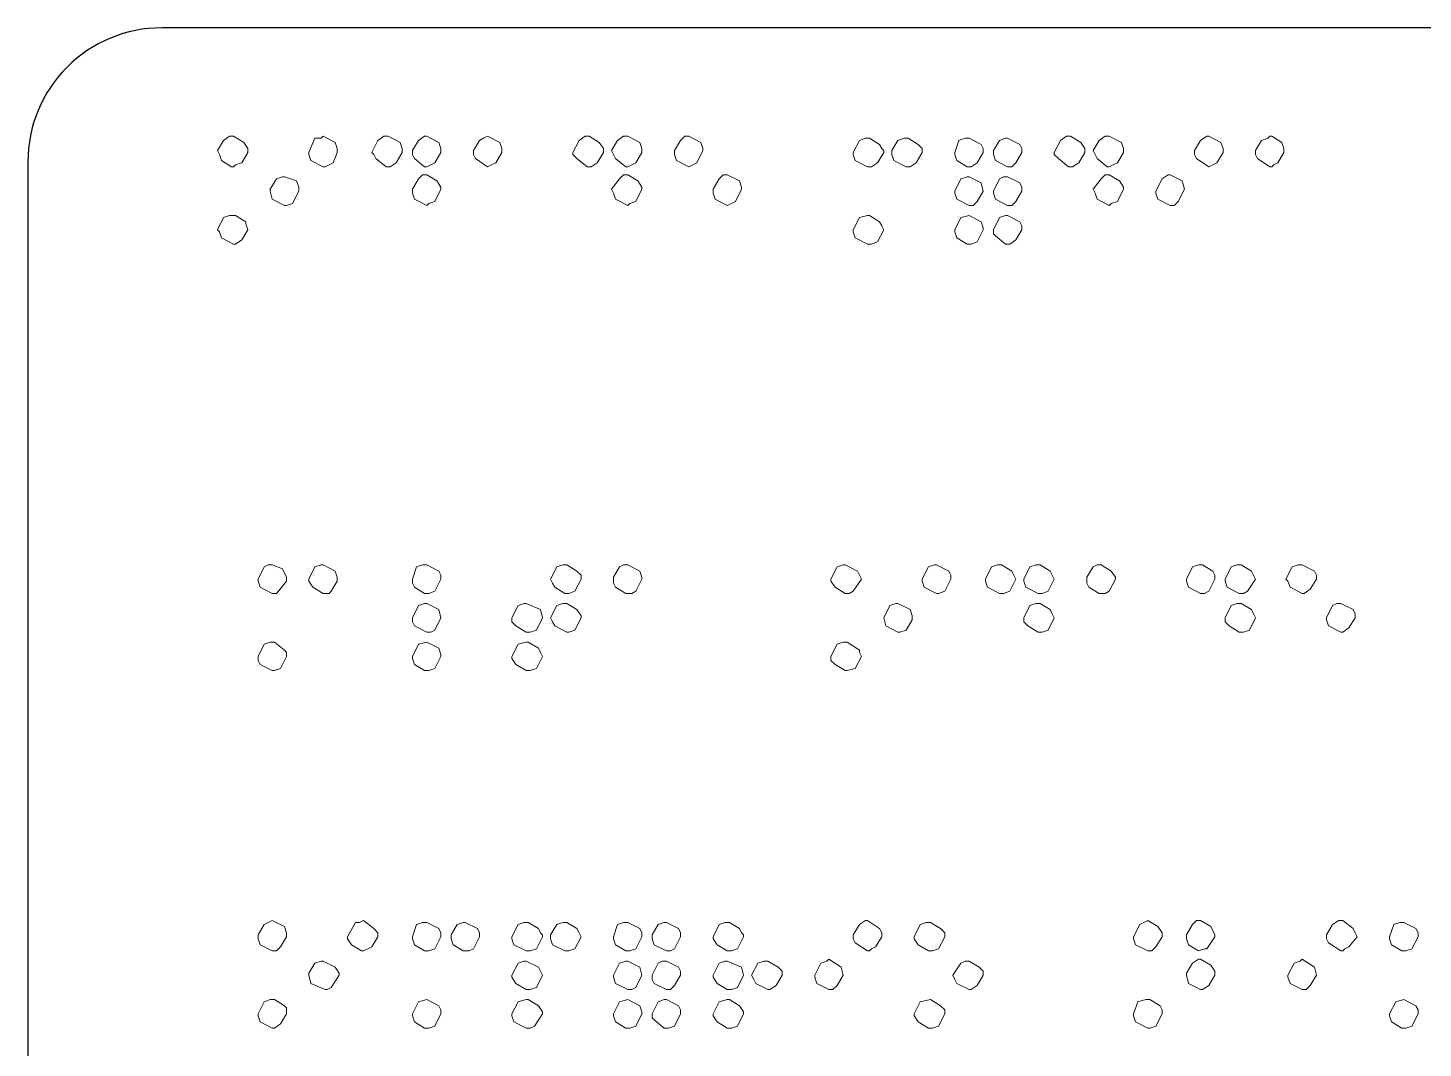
# Model space of a CAD drawing. Header units: millimetres. Extents: x 4903 to 8718, y 642 to 2401.
# Drawn here: x 6941.2 to 7045.4, y 867.2 to 943.4 of the extents above; entities that cross this region are included whole.
import ezdxf

# ---------------------------------------------------------------- set-up
doc = ezdxf.new("R2010")
doc.units = ezdxf.units.MM

msp = doc.modelspace()

# ---------------------------------------------------------------- linework, layer by layer
msp.add_lwpolyline([(6941.19, 933.42), (6941.19, 656.42, 0.414214), (6951.19, 646.42), (7351.19, 646.42, 0.414214), (7361.19, 656.42), (7361.19, 933.42, 0.414214), (7351.19, 943.42), (6951.19, 943.42, 0.414214)], format="xyb", close=True)
at = {"color": 139, "lineweight": 0}
for points in [[(6956.56, 935.32), (6956.26, 935.32), (6955.8, 935.01), (6955.35, 934.25), (6955.5, 933.95), (6955.65, 933.5), (6956.41, 933.04), (6956.56, 933.04), (6956.71, 933.19), (6957.17, 933.34), (6957.62, 934.1), (6957.62, 934.41), (6957.32, 934.86)], [(6963.24, 935.32), (6963.09, 935.17), (6962.63, 935.17), (6962.17, 934.1), (6962.17, 933.95), (6962.33, 933.5), (6963.24, 933.04), (6963.39, 933.04), (6964, 933.34), (6964.3, 934.1), (6964.3, 934.41), (6964.15, 934.86)], [(6968.09, 935.32), (6967.94, 935.32), (6967.79, 935.32), (6967.33, 935.01), (6966.88, 934.1), (6967.03, 933.95), (6967.18, 933.65), (6967.94, 933.04), (6968.24, 933.04), (6968.7, 933.34), (6969.15, 934.1), (6969.15, 934.25), (6969.15, 934.41), (6969, 934.86)], [(6970.98, 935.32), (6970.82, 935.32), (6970.37, 935.01), (6969.91, 934.25), (6969.91, 933.95), (6970.07, 933.65), (6970.82, 933.04), (6970.98, 933.04), (6971.28, 933.19), (6971.58, 933.34), (6972.04, 934.1), (6972.04, 934.41), (6971.89, 934.86)], [(6975.53, 935.32), (6975.53, 935.32), (6976.44, 934.86), (6976.59, 934.41), (6976.59, 934.1), (6976.14, 933.34), (6975.83, 933.19), (6975.53, 933.04), (6975.53, 933.04), (6975.53, 933.04), (6974.62, 933.65), (6974.47, 933.95), (6974.47, 934.1), (6974.47, 934.1), (6974.47, 934.25), (6974.92, 935.01), (6975.22, 935.17), (6975.53, 935.32), (6975.53, 935.32), (6975.53, 935.32)], [(6983.12, 935.32), (6982.96, 935.32), (6982.81, 935.32), (6982.36, 935.01), (6981.9, 934.1), (6981.9, 933.95), (6982.2, 933.65), (6982.96, 933.04), (6983.27, 933.04), (6983.72, 933.34), (6984.18, 934.1), (6984.18, 934.25), (6984.18, 934.41), (6983.87, 934.86)], [(6986, 935.32), (6985.69, 935.32), (6985.24, 935.01), (6984.78, 934.25), (6984.94, 933.95), (6985.09, 933.65), (6985.85, 933.04), (6986, 933.04), (6986.3, 933.19), (6986.61, 933.34), (6987.06, 934.1), (6987.06, 934.41), (6986.91, 934.86)], [(6990.55, 935.32), (6990.25, 935.32), (6989.94, 935.01), (6989.49, 934.25), (6989.49, 933.95), (6989.64, 933.5), (6990.55, 933.04), (6990.85, 933.19), (6991.16, 933.34), (6991.61, 934.25), (6991.61, 934.41), (6991.46, 934.86)], [(7004.06, 935.17), (7003.9, 935.17), (7003.75, 935.17), (7003.3, 935.01), (7002.84, 934.1), (7002.84, 933.95), (7002.99, 933.5), (7003.9, 933.04), (7004.21, 933.04), (7004.66, 933.34), (7005.12, 934.1), (7005.12, 934.25), (7004.97, 934.41), (7004.81, 934.71)], [(7006.94, 935.17), (7006.64, 935.17), (7006.18, 935.01), (7005.72, 934.25), (7005.72, 933.95), (7005.88, 933.5), (7006.79, 933.04), (7006.94, 933.04), (7007.09, 933.04), (7007.55, 933.34), (7008, 934.1), (7008, 934.41), (7007.7, 934.71)], [(7011.49, 935.17), (7011.49, 935.17), (7011.19, 935.17), (7010.73, 935.01), (7010.43, 934.1), (7010.43, 933.95), (7010.58, 933.5), (7011.34, 933.04), (7011.64, 933.04), (7012.1, 933.34), (7012.55, 934.1), (7012.55, 934.25), (7012.55, 934.41), (7012.4, 934.71)], [(7014.37, 935.17), (7014.22, 935.17), (7013.77, 935.01), (7013.31, 934.25), (7013.31, 933.95), (7013.46, 933.5), (7014.37, 933.04), (7014.37, 933.04), (7014.68, 933.04), (7014.98, 933.34), (7015.44, 934.1), (7015.44, 934.41), (7015.28, 934.71)], [(7019.08, 935.32), (7018.93, 935.32), (7018.77, 935.32), (7018.32, 935.01), (7017.86, 934.1), (7017.86, 933.95), (7018.17, 933.65), (7018.93, 933.04), (7019.23, 933.04), (7019.69, 933.34), (7020.14, 934.1), (7020.14, 934.25), (7020.14, 934.41), (7019.84, 934.86)], [(7021.96, 935.32), (7021.66, 935.32), (7021.2, 935.01), (7020.75, 934.25), (7020.9, 933.95), (7021.05, 933.65), (7021.81, 933.04), (7021.96, 933.04), (7022.26, 933.19), (7022.57, 933.34), (7023.02, 934.1), (7023.02, 934.41), (7022.87, 934.86)], [(7029.4, 935.32), (7029.25, 935.32), (7028.79, 935.01), (7028.33, 934.25), (7028.33, 933.95), (7028.49, 933.65), (7029.4, 933.04), (7029.4, 933.04), (7029.7, 933.19), (7030, 933.34), (7030.46, 934.1), (7030.46, 934.41), (7030.31, 934.86)], [(7033.95, 935.32), (7034.1, 935.32), (7034.86, 934.86), (7035.01, 934.41), (7035.01, 934.1), (7034.56, 933.34), (7034.25, 933.19), (7034.1, 933.04), (7034.1, 933.04), (7033.95, 933.04), (7033.04, 933.65), (7032.89, 933.95), (7032.89, 934.1), (7032.89, 934.1), (7032.89, 934.25), (7033.34, 935.01), (7033.8, 935.17), (7033.95, 935.32), (7033.95, 935.32), (7033.95, 935.32)], [(6960.35, 932.28), (6960.2, 932.28), (6959.75, 932.13), (6959.29, 931.37), (6959.29, 931.22), (6959.44, 930.61), (6960.35, 930.16), (6960.51, 930.16), (6960.96, 930.31), (6961.42, 931.22), (6961.42, 931.52), (6961.26, 931.98)], [(6970.98, 932.43), (6970.67, 932.43), (6970.37, 932.13), (6969.91, 931.37), (6969.91, 931.37), (6969.91, 931.07), (6970.07, 930.61), (6970.98, 930.16), (6971.13, 930.31), (6971.58, 930.46), (6972.04, 931.37), (6972.04, 931.52), (6971.73, 931.98)], [(6986, 932.43), (6985.69, 932.43), (6985.39, 932.13), (6984.78, 931.37), (6984.78, 931.37), (6984.94, 931.07), (6985.09, 930.61), (6986, 930.16), (6986.15, 930.31), (6986.61, 930.46), (6987.06, 931.37), (6987.06, 931.52), (6986.76, 931.98)], [(6993.43, 932.43), (6993.13, 932.43), (6992.83, 932.13), (6992.37, 931.37), (6992.37, 931.37), (6992.37, 931.07), (6992.52, 930.61), (6993.43, 930.16), (6993.74, 930.31), (6994.04, 930.46), (6994.5, 931.37), (6994.5, 931.52), (6994.34, 931.98)], [(7011.49, 932.28), (7011.34, 932.28), (7010.88, 932.13), (7010.43, 931.22), (7010.43, 931.07), (7010.58, 930.61), (7011.49, 930.16), (7011.79, 930.16), (7012.1, 930.46), (7012.55, 931.22), (7012.4, 931.83)], [(7014.37, 932.28), (7014.07, 932.28), (7013.77, 932.13), (7013.31, 931.22), (7013.31, 931.22), (7013.31, 931.07), (7013.46, 930.61), (7014.37, 930.16), (7014.68, 930.16), (7014.98, 930.46), (7015.44, 931.22), (7015.44, 931.52), (7015.28, 931.83)], [(7021.96, 932.43), (7021.66, 932.43), (7021.35, 932.13), (7020.75, 931.37), (7020.75, 931.37), (7020.9, 931.07), (7021.05, 930.61), (7021.96, 930.16), (7022.11, 930.31), (7022.57, 930.46), (7023.02, 931.37), (7023.02, 931.52), (7022.72, 931.98)], [(7026.51, 932.43), (7026.36, 932.43), (7025.91, 932.13), (7025.45, 931.22), (7025.45, 931.07), (7025.6, 930.61), (7026.51, 930.16), (7026.82, 930.16), (7027.12, 930.46), (7027.58, 931.37), (7027.42, 931.98)], [(6956.71, 929.4), (6956.26, 929.4), (6955.8, 929.25), (6955.35, 928.34), (6955.5, 928.19), (6955.65, 927.73), (6956.56, 927.27), (6956.71, 927.27), (6957.17, 927.58), (6957.62, 928.34), (6957.47, 928.79), (6957.47, 928.94)], [(7004.06, 929.4), (7003.9, 929.4), (7003.3, 929.25), (7002.84, 928.34), (7002.84, 928.19), (7002.99, 927.73), (7003.9, 927.27), (7004.21, 927.27), (7004.66, 927.43), (7005.12, 928.34), (7005.12, 928.34), (7004.97, 928.64), (7004.81, 928.94)], [(7011.49, 929.4), (7011.49, 929.4), (7010.88, 929.25), (7010.43, 928.34), (7010.43, 928.19), (7010.58, 927.73), (7011.34, 927.27), (7011.64, 927.27), (7012.1, 927.43), (7012.55, 928.34), (7012.55, 928.49), (7012.4, 928.94)], [(7014.37, 929.4), (7014.22, 929.4), (7013.77, 929.25), (7013.31, 928.34), (7013.31, 928.03), (7013.46, 927.88), (7014.22, 927.27), (7014.53, 927.27), (7014.98, 927.58), (7015.44, 928.34), (7015.44, 928.64), (7015.28, 928.94)], [(6959.44, 903.3), (6959.14, 903.3), (6958.84, 903.15), (6958.38, 902.24), (6958.38, 902.09), (6958.53, 901.63), (6959.44, 901.17), (6959.75, 901.17), (6959.9, 901.33), (6960.51, 902.09), (6960.51, 902.39), (6960.2, 903)], [(6963.24, 903.3), (6963.09, 903.3), (6962.63, 903.15), (6962.17, 902.24), (6962.17, 902.09), (6962.48, 901.63), (6963.24, 901.17), (6963.69, 901.17), (6963.84, 901.33), (6964.3, 902.09), (6964.3, 902.39), (6964.15, 902.84)], [(6970.98, 903.3), (6970.98, 903.3), (6970.67, 903.3), (6970.22, 903.15), (6969.91, 902.24), (6969.91, 901.93), (6970.07, 901.63), (6970.82, 901.17), (6971.13, 901.17), (6971.58, 901.33), (6972.04, 902.24), (6972.04, 902.24), (6972.04, 902.54), (6971.89, 902.84)], [(6981.45, 903.3), (6981.14, 903.3), (6980.69, 903.15), (6980.23, 902.24), (6980.38, 901.93), (6980.54, 901.63), (6981.29, 901.17), (6981.45, 901.17), (6981.6, 901.17), (6982.05, 901.33), (6982.51, 902.24), (6982.51, 902.54), (6982.2, 902.84)], [(6985.85, 903.3), (6986, 903.3), (6986.91, 902.84), (6987.06, 902.39), (6987.06, 902.24), (6986.61, 901.33), (6986.3, 901.17), (6986, 901.17), (6986, 901.17), (6985.85, 901.17), (6985.09, 901.63), (6984.94, 901.93), (6984.94, 902.24), (6984.94, 902.24), (6984.94, 902.39), (6985.39, 903.15), (6985.69, 903.3), (6985.85, 903.3), (6985.85, 903.3), (6985.85, 903.3)], [(7002.23, 903.3), (7002.08, 903.3), (7001.63, 903.15), (7001.17, 902.24), (7001.17, 902.09), (7001.48, 901.63), (7002.23, 901.17), (7002.23, 901.17), (7002.54, 901.17), (7002.84, 901.33), (7003.45, 902.24), (7003.3, 902.54), (7003.15, 902.84)], [(7009.06, 903.3), (7008.91, 903.3), (7008.46, 903.15), (7008, 902.24), (7008, 902.09), (7008.15, 901.63), (7009.06, 901.17), (7009.22, 901.17), (7009.67, 901.33), (7010.13, 902.24), (7010.13, 902.54), (7009.97, 902.84)], [(7013.92, 903.3), (7013.77, 903.3), (7013.62, 903.3), (7013.16, 903.15), (7012.71, 902.24), (7012.71, 902.09), (7012.86, 901.63), (7013.77, 901.17), (7014.07, 901.17), (7014.53, 901.33), (7014.98, 902.24), (7014.98, 902.24), (7014.83, 902.54), (7014.68, 902.84)], [(7016.8, 903.3), (7016.5, 903.3), (7016.04, 903.15), (7015.59, 902.24), (7015.59, 902.09), (7015.74, 901.63), (7016.65, 901.17), (7016.8, 901.17), (7016.95, 901.17), (7017.41, 901.33), (7017.86, 902.24), (7017.71, 902.54), (7017.56, 902.84)], [(7021.2, 903.3), (7021.35, 903.3), (7022.11, 902.84), (7022.42, 902.39), (7022.42, 902.24), (7021.96, 901.33), (7021.66, 901.17), (7021.35, 901.17), (7021.35, 901.17), (7021.2, 901.17), (7020.44, 901.63), (7020.29, 901.93), (7020.29, 902.24), (7020.29, 902.24), (7020.29, 902.39), (7020.75, 903.15), (7021.05, 903.3), (7021.2, 903.3), (7021.2, 903.3), (7021.2, 903.3)], [(7028.94, 903.3), (7028.79, 903.3), (7028.64, 903.3), (7028.18, 903.15), (7027.73, 902.24), (7027.73, 902.09), (7027.88, 901.63), (7028.79, 901.17), (7029.09, 901.17), (7029.4, 901.33), (7029.85, 902.24), (7029.85, 902.24), (7029.85, 902.54), (7029.7, 902.84)], [(7031.82, 903.3), (7031.52, 903.3), (7031.07, 903.15), (7030.61, 902.24), (7030.61, 902.09), (7030.76, 901.63), (7031.67, 901.17), (7031.82, 901.17), (7031.98, 901.17), (7032.28, 901.33), (7032.89, 902.24), (7032.74, 902.54), (7032.58, 902.84)], [(7036.38, 903.3), (7036.07, 903.3), (7035.62, 903.15), (7035.16, 902.24), (7035.31, 902.09), (7035.47, 901.63), (7036.38, 901.17), (7036.53, 901.17), (7036.98, 901.48), (7037.44, 902.24), (7037.44, 902.54), (7037.29, 902.84)], [(6970.98, 900.42), (6970.82, 900.42), (6970.37, 900.26), (6969.91, 899.35), (6969.91, 899.05), (6970.07, 898.75), (6970.98, 898.29), (6971.28, 898.29), (6971.58, 898.44), (6972.04, 899.35), (6971.89, 899.96)], [(6978.41, 900.42), (6978.26, 900.42), (6977.8, 900.26), (6977.35, 899.35), (6977.35, 899.05), (6977.65, 898.75), (6978.41, 898.29), (6978.71, 898.29), (6979.17, 898.44), (6979.63, 899.35), (6979.47, 899.96)], [(6981.45, 900.42), (6981.14, 900.42), (6980.69, 900.26), (6980.23, 899.35), (6980.23, 899.35), (6980.38, 899.05), (6980.54, 898.75), (6981.45, 898.29), (6981.6, 898.29), (6982.05, 898.44), (6982.51, 899.35), (6982.51, 899.51), (6982.2, 899.96)], [(7006.18, 900.42), (7006.03, 900.42), (7005.57, 900.26), (7005.12, 899.35), (7005.12, 899.35), (7005.27, 898.75), (7006.18, 898.29), (7006.33, 898.29), (7006.79, 898.44), (7007.24, 899.2), (7007.24, 899.51), (7007.09, 899.96)], [(7016.8, 900.42), (7016.5, 900.42), (7016.04, 900.26), (7015.59, 899.35), (7015.59, 899.35), (7015.59, 899.05), (7015.89, 898.75), (7016.65, 898.29), (7016.95, 898.29), (7017.41, 898.44), (7017.86, 899.35), (7017.71, 899.66), (7017.56, 899.96)], [(7031.82, 900.42), (7031.52, 900.42), (7031.07, 900.26), (7030.61, 899.35), (7030.61, 899.35), (7030.61, 899.05), (7030.91, 898.75), (7031.67, 898.29), (7031.98, 898.29), (7032.43, 898.44), (7032.89, 899.35), (7032.74, 899.66), (7032.58, 899.96)], [(7039.26, 900.42), (7038.96, 900.42), (7038.65, 900.26), (7038.2, 899.35), (7038.2, 899.35), (7038.2, 899.2), (7038.35, 898.75), (7039.26, 898.29), (7039.41, 898.29), (7039.87, 898.6), (7040.32, 899.35), (7040.32, 899.66), (7040.17, 899.96)], [(6959.6, 897.53), (6959.29, 897.53), (6958.84, 897.38), (6958.38, 896.47), (6958.38, 896.17), (6958.53, 895.86), (6959.44, 895.41), (6959.6, 895.41), (6960.05, 895.56), (6960.51, 896.47), (6960.51, 896.77), (6960.35, 896.93)], [(6970.98, 897.53), (6970.98, 897.53), (6970.37, 897.38), (6969.91, 896.47), (6969.91, 896.32), (6970.07, 895.86), (6970.82, 895.41), (6971.13, 895.41), (6971.58, 895.56), (6972.04, 896.47), (6972.04, 896.62), (6971.89, 897.08)], [(6978.56, 897.53), (6978.41, 897.53), (6977.8, 897.38), (6977.35, 896.47), (6977.35, 896.32), (6977.65, 895.86), (6978.41, 895.41), (6978.71, 895.41), (6979.17, 895.56), (6979.63, 896.47), (6979.63, 896.47), (6979.47, 896.77), (6979.32, 897.08)], [(7002.39, 897.53), (7002.08, 897.53), (7001.63, 897.38), (7001.17, 896.47), (7001.17, 896.17), (7001.48, 895.86), (7002.23, 895.41), (7002.39, 895.41), (7002.99, 895.56), (7003.45, 896.47), (7003.3, 896.77), (7003.3, 896.93)], [(6959.44, 876.74), (6959.14, 876.59), (6958.84, 876.44), (6958.38, 875.68), (6958.38, 875.38), (6958.53, 874.92), (6959.44, 874.47), (6959.44, 874.47), (6959.75, 874.47), (6960.05, 874.77), (6960.51, 875.53), (6960.51, 875.83), (6960.35, 876.29)], [(6966.27, 876.74), (6965.97, 876.59), (6965.66, 876.59), (6965.06, 875.53), (6965.06, 875.38), (6965.36, 874.92), (6966.12, 874.47), (6966.27, 874.47), (6966.88, 874.77), (6967.33, 875.53), (6967.33, 875.83), (6967.03, 876.14)], [(6970.98, 876.59), (6970.82, 876.59), (6970.67, 876.59), (6970.22, 876.44), (6969.91, 875.53), (6969.91, 875.38), (6970.07, 874.92), (6970.82, 874.47), (6971.13, 874.47), (6971.58, 874.62), (6972.04, 875.53), (6972.04, 875.68), (6972.04, 875.83), (6971.89, 876.14)], [(6973.86, 876.59), (6973.71, 876.59), (6973.25, 876.44), (6972.8, 875.68), (6972.8, 875.38), (6972.95, 874.92), (6973.71, 874.47), (6973.86, 874.47), (6974.16, 874.47), (6974.47, 874.62), (6974.92, 875.53), (6974.92, 875.83), (6974.77, 876.14)], [(6978.56, 876.59), (6978.41, 876.59), (6978.26, 876.59), (6977.8, 876.44), (6977.35, 875.53), (6977.35, 875.38), (6977.5, 874.92), (6978.41, 874.47), (6978.71, 874.47), (6979.17, 874.62), (6979.63, 875.53), (6979.63, 875.68), (6979.47, 875.83), (6979.32, 876.14)], [(6981.45, 876.59), (6981.14, 876.59), (6980.69, 876.44), (6980.23, 875.68), (6980.23, 875.38), (6980.38, 874.92), (6981.29, 874.47), (6981.45, 874.47), (6981.6, 874.47), (6982.05, 874.62), (6982.51, 875.53), (6982.36, 875.83), (6982.2, 876.14)], [(6986, 876.59), (6986, 876.59), (6985.69, 876.59), (6985.24, 876.44), (6984.94, 875.53), (6984.94, 875.38), (6985.09, 874.92), (6985.85, 874.47), (6986.15, 874.47), (6986.61, 874.62), (6987.06, 875.53), (6987.06, 875.68), (6987.06, 875.83), (6986.91, 876.14)], [(6988.88, 876.59), (6988.73, 876.59), (6988.27, 876.44), (6987.82, 875.68), (6987.82, 875.38), (6987.97, 874.92), (6988.88, 874.47), (6988.88, 874.47), (6989.18, 874.47), (6989.49, 874.62), (6989.94, 875.53), (6989.94, 875.83), (6989.79, 876.14)], [(6993.59, 876.59), (6993.43, 876.59), (6993.28, 876.59), (6992.83, 876.44), (6992.37, 875.53), (6992.37, 875.38), (6992.68, 874.92), (6993.43, 874.47), (6993.74, 874.47), (6994.19, 874.62), (6994.65, 875.53), (6994.65, 875.68), (6994.5, 875.83), (6994.34, 876.14)], [(7003.9, 876.74), (7003.75, 876.74), (7003.3, 876.44), (7002.84, 875.68), (7002.84, 875.38), (7002.99, 875.08), (7003.9, 874.47), (7004.06, 874.47), (7004.21, 874.62), (7004.51, 874.77), (7004.97, 875.53), (7004.97, 875.83), (7004.81, 876.14)], [(7008.61, 876.59), (7008.46, 876.59), (7008.3, 876.59), (7007.85, 876.44), (7007.39, 875.53), (7007.39, 875.38), (7007.7, 874.92), (7008.46, 874.47), (7008.76, 874.47), (7009.22, 874.62), (7009.67, 875.53), (7009.67, 875.68), (7009.67, 875.83), (7009.37, 876.14)], [(7024.84, 876.74), (7024.54, 876.59), (7024.24, 876.44), (7023.78, 875.53), (7023.78, 875.38), (7023.93, 874.92), (7024.84, 874.47), (7024.84, 874.47), (7025.15, 874.47), (7025.45, 874.77), (7025.91, 875.53), (7025.91, 875.83), (7025.6, 876.29)], [(7028.79, 876.74), (7028.49, 876.74), (7028.18, 876.44), (7027.73, 875.68), (7027.73, 875.38), (7027.88, 874.92), (7028.64, 874.47), (7029.09, 874.62), (7029.25, 874.62), (7029.85, 875.53), (7029.85, 875.68), (7029.55, 876.29)], [(7039.41, 876.74), (7039.11, 876.74), (7038.65, 876.44), (7038.2, 875.68), (7038.2, 875.38), (7038.35, 875.08), (7039.26, 874.47), (7039.41, 874.47), (7039.56, 874.62), (7039.87, 874.77), (7040.47, 875.53), (7040.32, 875.83), (7040.17, 876.14)], [(7043.96, 876.59), (7043.81, 876.59), (7043.66, 876.59), (7043.21, 876.44), (7042.9, 875.53), (7042.9, 875.38), (7043.05, 874.92), (7043.81, 874.47), (7044.12, 874.47), (7044.57, 874.62), (7045.03, 875.53), (7045.03, 875.68), (7045.03, 875.83), (7044.87, 876.14)], [(6963.24, 873.71), (6963.09, 873.71), (6962.63, 873.56), (6962.17, 872.8), (6962.17, 872.65), (6962.33, 872.04), (6963.39, 871.59), (6963.54, 871.59), (6963.84, 871.74), (6964.45, 872.65), (6964.45, 872.8), (6964.15, 873.25)], [(6978.41, 873.71), (6978.26, 873.71), (6977.8, 873.56), (6977.35, 872.65), (6977.35, 872.5), (6977.65, 872.04), (6978.41, 871.59), (6978.71, 871.59), (6979.17, 871.74), (6979.63, 872.65), (6979.32, 873.25)], [(6986, 873.71), (6985.85, 873.71), (6985.39, 873.56), (6984.94, 872.65), (6984.94, 872.5), (6985.09, 872.04), (6986, 871.59), (6986.3, 871.59), (6986.61, 871.74), (6987.06, 872.65), (6986.91, 873.25)], [(6988.88, 873.71), (6988.58, 873.71), (6988.27, 873.56), (6987.82, 872.65), (6987.82, 872.65), (6987.82, 872.34), (6987.97, 872.04), (6988.88, 871.59), (6989.18, 871.59), (6989.49, 871.89), (6989.94, 872.65), (6989.94, 872.95), (6989.79, 873.25)], [(6993.43, 873.71), (6993.28, 873.71), (6992.83, 873.56), (6992.37, 872.65), (6992.37, 872.5), (6992.68, 872.04), (6993.43, 871.59), (6993.74, 871.59), (6994.19, 871.74), (6994.65, 872.65), (6994.5, 873.25)], [(6996.47, 873.71), (6996.17, 873.71), (6995.71, 873.56), (6995.25, 872.65), (6995.25, 872.65), (6995.41, 872.34), (6995.56, 872.04), (6996.47, 871.59), (6996.62, 871.59), (6997.08, 871.89), (6997.53, 872.65), (6997.53, 872.95), (6997.23, 873.25)], [(7001.02, 873.86), (7000.87, 873.71), (7000.41, 873.56), (6999.96, 872.65), (6999.96, 872.5), (7000.11, 872.04), (7001.02, 871.59), (7001.32, 871.59), (7001.63, 871.89), (7002.08, 872.65), (7001.93, 873.25)], [(7011.49, 873.71), (7011.19, 873.71), (7010.88, 873.56), (7010.28, 872.65), (7010.28, 872.65), (7010.43, 872.34), (7010.58, 872.04), (7011.49, 871.59), (7011.64, 871.59), (7012.1, 871.89), (7012.55, 872.65), (7012.55, 872.95), (7012.25, 873.25)], [(7028.79, 873.86), (7028.64, 873.86), (7028.18, 873.56), (7027.73, 872.8), (7027.73, 872.65), (7027.88, 872.04), (7028.79, 871.59), (7028.94, 871.59), (7029.4, 871.89), (7029.85, 872.65), (7029.85, 872.95), (7029.55, 873.41)], [(7036.38, 873.86), (7036.23, 873.71), (7035.77, 873.56), (7035.31, 872.65), (7035.31, 872.5), (7035.47, 872.04), (7036.38, 871.59), (7036.68, 871.59), (7036.98, 871.89), (7037.44, 872.65), (7037.29, 873.25)], [(6959.6, 870.83), (6959.29, 870.83), (6958.84, 870.67), (6958.38, 869.76), (6958.38, 869.61), (6958.53, 869.16), (6959.44, 868.7), (6959.6, 868.7), (6960.05, 869.01), (6960.51, 869.76), (6960.51, 870.22), (6960.35, 870.37)], [(6970.98, 870.83), (6970.98, 870.83), (6970.37, 870.67), (6969.91, 869.76), (6969.91, 869.61), (6970.07, 869.16), (6970.82, 868.7), (6971.13, 868.7), (6971.58, 868.85), (6972.04, 869.76), (6972.04, 869.76), (6972.04, 870.07), (6971.89, 870.37)], [(6978.56, 870.83), (6978.41, 870.83), (6977.8, 870.67), (6977.35, 869.76), (6977.35, 869.61), (6977.5, 869.16), (6978.41, 868.7), (6978.71, 868.7), (6979.02, 868.85), (6979.63, 869.76), (6979.63, 869.92), (6979.32, 870.37)], [(6986, 870.83), (6986, 870.83), (6985.39, 870.67), (6984.94, 869.76), (6984.94, 869.61), (6985.09, 869.16), (6985.85, 868.7), (6986.15, 868.7), (6986.61, 868.85), (6987.06, 869.76), (6987.06, 869.92), (6986.91, 870.37)], [(6988.88, 870.83), (6988.73, 870.83), (6988.27, 870.67), (6987.82, 869.76), (6987.82, 869.46), (6987.97, 869.31), (6988.73, 868.7), (6989.03, 868.7), (6989.49, 868.85), (6989.94, 869.76), (6989.94, 870.07), (6989.79, 870.37)], [(6993.59, 870.83), (6993.43, 870.83), (6992.83, 870.67), (6992.37, 869.76), (6992.37, 869.61), (6992.68, 869.16), (6993.43, 868.7), (6993.74, 868.7), (6994.19, 868.85), (6994.65, 869.76), (6994.65, 869.92), (6994.34, 870.37)], [(7008.61, 870.83), (7008.61, 870.83), (7007.85, 870.67), (7007.39, 869.76), (7007.39, 869.61), (7007.7, 869.16), (7008.46, 868.7), (7008.76, 868.7), (7009.22, 868.85), (7009.67, 869.76), (7009.67, 869.76), (7009.67, 870.07), (7009.37, 870.37)], [(7025, 870.83), (7024.69, 870.83), (7024.09, 870.67), (7023.78, 869.76), (7023.78, 869.61), (7023.93, 869.16), (7024.84, 868.7), (7025, 868.7), (7025.45, 868.85), (7025.91, 869.76), (7025.91, 870.07), (7025.76, 870.37)], [(7043.96, 870.83), (7043.96, 870.83), (7043.36, 870.67), (7042.9, 869.76), (7042.9, 869.61), (7043.05, 869.16), (7043.81, 868.7), (7044.12, 868.7), (7044.57, 868.85), (7045.03, 869.76), (7045.03, 869.76), (7045.03, 870.07), (7044.87, 870.37)]]:
    msp.add_lwpolyline(points, close=True, dxfattribs=at)

doc.saveas('drawing.dxf')
